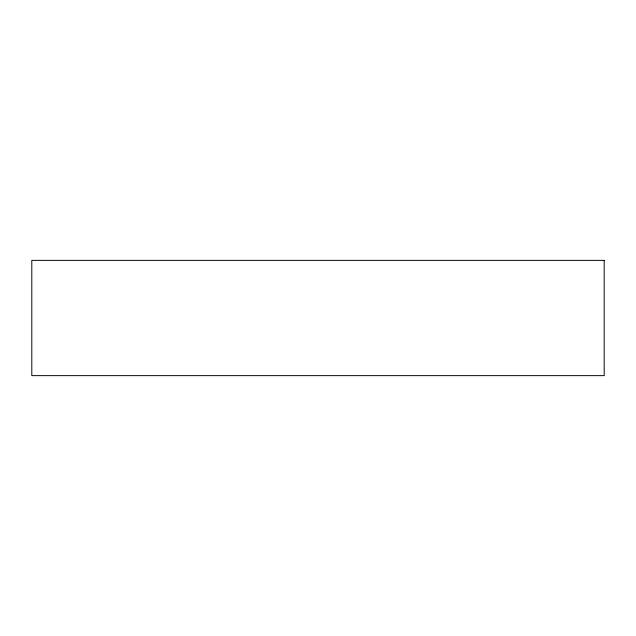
<?xml version="1.0" encoding="UTF-8"?>
<svg xmlns="http://www.w3.org/2000/svg" width="636" height="636" viewBox="0 0 636 636"><rect width="100%" height="100%" fill="white"/><g stroke="black" fill="none" stroke-linecap="round" stroke-linejoin="round"><path stroke-width="0.95" d="M604.2 260.37L31.8 260.37L31.8 375.63L604.2 375.63L604.2 260.37"/></g></svg>
